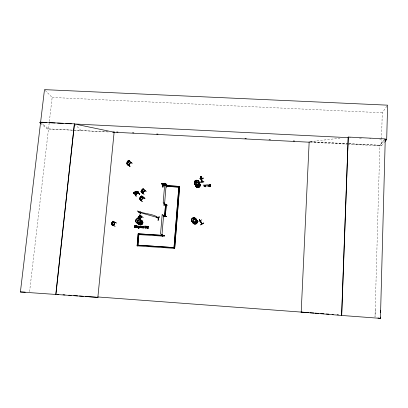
<?xml version="1.0" encoding="UTF-8"?>
<svg xmlns="http://www.w3.org/2000/svg" width="408" height="408" viewBox="0 0 408 408"><rect width="100%" height="100%" fill="white"/><g stroke="black" fill="none" stroke-linecap="round" stroke-linejoin="round"><path stroke-width="0.31" stroke-dasharray="2.04 1.53" d="M347.642 144.151L381.347 145.865L381.521 139.495M381.541 138.858L382.265 112.746L387.243 105.672M385.249 138.899L379.848 145.35L375.013 316.94L375.268 309.764M29.585 291.649L52.153 97.456L44.482 89.638M197.309 181.953L197.421 182.294M137.017 221.605L137.409 220.458L138.322 219.667A2.295 2.234 -48.4 0 0 137.032 221.59A2.29 2.229 -48.4 0 1 138.358 219.723M192.775 220.917A2.31 2.285 -37 0 1 195.116 219.361L194.514 219.412L195.106 219.376A2.275 2.249 -37 0 0 192.795 220.906L193.943 219.586M137.588 221.32L138.276 220.325L139.352 219.795A2.315 2.254 -48.4 0 0 137.598 221.32A2.28 2.218 -48.4 0 1 139.327 219.825M384.285 139.913L379.853 145.212L348.927 143.703M381.347 145.865L384.637 141.994M193.203 219.591L192.811 220.034A2.321 2.29 -37 0 1 193.713 219.264M196.064 181.427A2.315 2.27 -24.8 0 0 195.162 182.208L196.054 181.397M195.162 182.177L195.559 181.733A2.28 2.234 -24.8 0 0 195.167 182.172A2.315 2.27 -24.8 0 1 195.549 181.733M195.371 182.667L196.268 181.861L197.452 181.642M195.611 183.11A2.264 2.213 -24.8 0 1 197.64 182.116L197.625 182.162A2.3 2.249 -24.8 0 0 195.595 183.121L195.998 182.677M197.584 182.187L197.299 182.208M137.435 220.478L138.343 219.683A2.285 2.224 -48.4 0 0 137.037 221.585M139.25 220.361A2.27 2.208 -48.5 0 0 138.363 221.126L138.761 220.672M138.796 221.432L139.199 220.978M193.188 219.57L193.693 219.234A2.285 2.254 -37 0 0 193.203 219.586L193.703 219.254M193.453 219.932L194.519 219.387M138.276 220.34L138.776 220.014M195.983 182.672L197.661 182.101M138.761 220.682L139.266 220.335A2.305 2.244 -48.5 0 0 138.363 221.126M197.87 182.621A2.254 2.208 -24.8 0 0 196.238 183.177L197.885 182.606M196.238 183.182L196.727 182.855M196.279 181.886L196.85 181.693M196.493 182.351L197.054 182.157M194.738 219.708L193.259 220.687A2.259 2.234 -37.1 0 1 194.738 219.749M309.794 141.688L339.951 138.19M52.153 97.456L382.265 112.746M108.431 131.947L47.282 128.959L41.269 123.915M348.299 143.672L309.8 141.79L348.294 143.749M349.365 137.705L350.63 137.771M359.489 138.215L361.386 138.307M369.612 138.72L370.877 138.781M379.731 139.225L380.995 139.286M348.927 143.779L379.848 145.35M48.445 128.887L108.406 131.937M310.121 142.244L347.004 144.121M40.622 122.283L48.506 128.943M74.537 123.981L81.177 130.601M192.851 220.091A2.285 2.254 -37 0 1 193.744 219.315M197.467 181.739A2.259 2.213 -24.8 0 0 195.437 182.733A2.264 2.218 -24.8 0 1 197.467 181.733M195.208 182.259A2.28 2.229 -24.8 0 1 196.095 181.489M195.605 183.146A2.3 2.249 -24.8 0 1 197.666 182.136M196.279 183.258A2.249 2.203 -24.8 0 1 197.906 182.702M195.651 183.197A2.259 2.213 -24.8 0 1 197.676 182.197M136.644 221.32A2.295 2.234 -48.3 0 1 137.445 219.759M137.685 221.371A2.28 2.218 -48.4 0 1 139.409 219.881M138.445 221.182A2.27 2.208 -48.5 0 1 139.332 220.417M136.955 220.141L136.675 220.687A2.3 2.234 -48.3 0 1 136.966 220.147M198.094 183.065L197.498 183.105L198.094 183.065M139.22 221.009A2.254 2.198 -48.5 0 0 138.827 221.447A2.249 2.193 -48.5 0 1 139.22 221.014"/><path stroke-width="0.61" d="M135.721 226.241C135.716 228.225 133.426 226.154 135.196 225.706M201.374 180.428L200.925 177.674L201.093 178.531C201.154 177.2 201.149 180.407 200.955 178.27M201.246 179.087L201.246 179.362L201.042 178.576M138.71 216.821C138.44 218.428 140.474 215.756 138.96 216.505L138.679 216.796M137.853 226.435L137.567 227.542M143.534 226.945L143.443 226.603M161.058 235.753L164.669 235.814L161.068 235.605M163.628 205.066L167.198 205.25M163.618 204.852L167.188 205.061M164.659 235.951L162.858 235.844L164.674 235.768M146.926 227.414L147.196 226.455L148.043 226.282M201.919 181.601L201.154 179.719L202.159 181.948L201.746 178.464M139.526 227.113L139.72 226.384M140.796 227.032L140.638 226.44A0.566 0.556 -49.8 0 0 140.332 226.236M380.44 318.362L385.249 138.899L348.233 137.052L341.593 315.455L380.44 318.362L377.93 318M385.045 141.51L386.692 139.572L387.6 105.167L44.482 89.638L20.4 291.98L97.859 297.371L97.905 296.968L308.764 312.65M141.887 226.981L141.811 227.791L142.086 227.827L142.127 226.649M142.168 226.904L142.096 226.552M138.098 227.006L138.649 226.149M380.276 318.337L380.317 317.082M380.465 312.701L380.552 310.192M341.705 315.476L348.233 137.052M127.194 161.971L127.393 163.047L128.015 162.593L128.714 161.104L127.857 160.992C126.138 163.766 128.357 159.217 129.137 160.66L128.087 162.991L127.097 163.593M301.175 312.502L309.167 141.76M135.308 194.494L138.506 192.862M207.953 184.962L208.972 186.675L209.11 184.804L208.763 186.272L208.095 184.712L207.738 184.691L207.835 186.573M210.594 184.941L210.589 185.278L210.472 184.885M163.302 216.133L166.286 216.301L165.118 216.434M161.542 234.61L161.441 234.269L162.787 235.635L162.965 235.304L162.94 235.666M164.312 216.725L163.047 215.113L164.618 216.49L165.311 216.531L166.26 204.587L165.311 216.531M164.419 216.398L164.511 216.801L163.174 215.123M165.536 204.903L165.536 204.658C161.379 199.905 166.586 206.693 165.352 204.52M164.149 203.444L164.174 203.118M165.73 184.589L165.628 184.258L167.04 186.41L178.882 187.088L166.979 186.344M162.756 235.258L162.817 235.62L160.543 233.963L162.195 214.292L164.327 216.699M164.506 216.434C164.745 217.107 164.296 215.628 163.266 216.332L166.27 216.449M165.373 204.933L165.337 204.566L165.291 204.841M166.862 186.288L164.985 183.773L167.04 185.961L166.918 186.4L164.806 183.146L163.185 202.501L165.327 204.877M167.035 186.028L166.872 186.339L167.071 186.053M174.022 247.702L178.903 186.349L173.971 248.334M179.596 186.39L174.675 248.38L179.632 186.441L167.035 185.66L167.02 186.4M165.271 216.495L164.572 216.449L165.536 204.658M164.669 215.863L165.566 204.546L166.301 204.632M164.546 184.411L161.94 184.034L161.782 183.585L163.481 185.4L163.2 185.349M161.94 184.034L163.373 184.345M161.772 183.712L162.109 183.605M162.7 183.524L164.71 183.921L164.873 184.136L163.435 184.217L162.511 183.998L162.705 183.488L161.721 183.707L163.118 185.523L164.613 185.589M163.032 184.253L162.772 187.19L163.215 184.268M163.144 183.554C162.435 184.416 165.413 184.09 163.542 183.575M163.18 184.232L162.971 187.206M163.185 185.528L163.379 185.492M161.971 235.003L163.588 215.638M164.557 204.031L166.148 184.967M166.535 185.676L166.306 185.467M165.301 183.916C163.904 183.748 167.204 186.155 166.352 185.548M166.785 183.85L166.566 187.41M162.761 235.401L162.746 236.135L162.761 235.401L138.164 233.799L137.144 245.876L138.164 233.799M145.457 228.046L145.171 228.006L145.34 226.109L145.62 226.149L145.559 226.894L146.426 226.95L146.457 226.18L146.742 226.221L146.574 228.118L146.37 227.149L145.503 227.093L145.421 228.021L145.503 227.093M145.202 228.031L145.37 226.134M145.523 226.868L145.62 226.149M148.293 228.097L148.288 227.771L148.14 228.123M148.436 226.455L148.41 226.761L148.282 226.358M137.057 227.287L137.598 227.19L137.598 226.772L137.282 227.307M137.261 226.588L137.578 226.348M138.154 227.807L138.338 227.878M138.603 227.338C139.358 227.465 139.261 225.966 138.511 226.399M139.169 227.797L139.352 226.226L139.092 226.185L138.995 227.98M137.894 245.285L138.858 234.513M141.831 226.598L141.27 226.685L140.974 227.756L141.102 226.338M141.77 226.338L141.306 226.328M141.846 227.812L141.653 226.537M142.78 226.644L142.754 226.43M143.412 227.894L143.499 226.919M143.244 227.134C143.565 228.021 142.887 226.506 142.606 227.434M143.295 226.965L142.616 227.006M143.789 227.939L144.167 225.945L144.024 227.955L143.754 227.914L144.024 227.955M134.885 227.368L134.451 227.338L134.584 225.42L135.048 225.471M136.522 226.022L136.43 227.465L136.282 226.006L136.558 226.047L136.282 226.006M136.308 225.517L136.593 225.808L136.349 225.542M136.91 226.343L137.114 226.068M201.567 178.454L202.016 181.942L201.547 178.485M202.128 181.82L201.261 179.806L200.843 177.429M97.859 297.371L114.153 131.855M97.951 296.968L97.91 297.376L85.206 296.427M55.768 294.612L74.409 123.848L40.468 122.155M55.916 294.617L74.409 123.848M113.21 222.712L112.654 223.824L113.378 221.411M142.601 193.285C143.759 193.01 141.398 191.112 140.995 191.658L142.795 193.428L144.672 190.388M142.683 193.28L142.973 193.127M142.928 189.077C142.346 187.894 145.151 191.622 144.401 190.572M128.571 165.291C133.712 157.784 127.536 166.959 128.678 164.959M130.448 162.353L130.473 162.772L128.5 160.543L128.821 160.354M166.28 216.316L163.297 216.148M168.764 186.058L165.801 185.915M147.196 227.205L147.232 226.853M138.103 226.843L138.536 226.18M135.721 226.669L135.68 226.068M141.204 196.768L140.898 197.436L141.55 197.12L140.388 198.451L140.622 197.747L140.046 198.033M200.889 177.745L200.986 177.485L201.297 178.648L200.95 176.858L201.312 179.821L201.134 178.77M200.884 177.439L200.858 177.179M138.955 227.542L138.802 227.858M138.96 227.72L138.965 227.419L138.659 227.552M140.5 227.251L140.52 226.68L140.01 226.445M135.981 226.466L135.527 227.236M136.706 226.909L136.813 227.404M193.326 221.819L193.815 222.079L193.958 221.605M196.84 180.438L196.62 180.759L196.972 180.637M196.967 180.586L196.579 180.566M196.666 184.054C195.825 183.631 196.697 185.018 196.717 184.064M194.024 218.05L193.744 218.05L193.922 218.321M139.908 219.264L138.031 217.898C137.501 218.805 138.873 215.689 140.015 216.76L140.495 215.587M141.571 216.842L139.852 215.587L140.056 215.327L141.836 216.638M138.031 218.938L137.924 218.933M137.537 222.421L137.833 222.727L137.996 222.386M137.578 222.498L138.011 222.528M114.867 222.697L115.056 222.436M113.623 225.716L115.061 222.386M114.944 222.686L113.669 225.695L115.025 222.38M112.042 224.456L113.796 225.435L113.603 225.257M134.829 192.086C134.247 193.361 137.088 191.719 135.165 191.867M138.246 193.086L136.481 191.413L136.777 191.265L138.572 193.101M138.429 192.882L135.446 194.672L133.6 192.887L133.89 192.734L133.651 192.994M138.521 193.004L135.614 194.325M133.89 192.887L135.731 194.371M137.093 227.312L136.95 226.95L137.414 226.802M127.163 161.951L126.806 163.312L127.01 162.96M143.54 197.64L143.183 197.865M128.719 161.976L129.137 160.66M128.749 161.996L129.107 160.64M205.102 186.099L205.663 185.038L205.214 186.461L204.709 185.309L204.076 186.395L203.816 184.972M158.513 218.331L158.222 218.244M158.136 220.218L159.1 216.719L158.064 220.177M158.095 220.208L159.11 216.725M156.784 217.153L158.564 218.377M140.694 213.246C137.72 211.395 136.741 210.502 140.719 213.287M138.944 211.91L138.598 211.946M139.801 214.96L140.811 211.507M114.806 222.712L113.592 225.614M141.102 191.786L142.162 189.46L142.79 189.281L142.713 190.301L141.663 191.464L141.459 191.26L142.198 189.48M142.193 189.506L143.111 188.726L143.412 189.026L142.321 191.321L141.362 192M115.138 222.426L112.985 221.243L112.878 221.493M111.96 224.981L115.178 226.399M200.216 220.856L199.359 219.565L200.889 222.034M202.103 223.763L199.864 220.417M200.328 220.774L202.164 223.819L201.078 222.375M201.572 178.515L200.828 176.593L201.715 178.398M204.224 186.048L204.836 184.992L205.117 186.135M206.683 184.579L205.765 186.9M210.559 186.308L210.288 186.691M210.533 186.446L210.569 186.038M204.296 186.405L204.724 185.344M137.929 218.29L138.378 217.092M139.25 217.734L138.179 218.469L139.256 217.714L140.581 215.404L143.244 217.729M140.015 216.76L140.469 215.618M144.463 190.638L144.611 190.327M128.811 165.041L126.888 162.919L126.704 163.19L128.704 165.378L130.591 162.445M130.662 162.522L128.683 160.273M209.396 185.217L209.498 185.028A0.607 0.597 -20.1 0 1 209.794 184.85M111.644 224.242L113.776 225.384M135.874 226.95L135.925 225.981M139.414 198.788L140.77 196.692L139.444 198.813M143.274 197.941L141.515 196.233L141.734 195.983L142.127 196.345L141.571 197.467L139.725 199.068L142.295 201.598L139.791 199.15M112.174 222.136L111.45 224.558M111.879 222.921L112.052 222.554C113.444 221.636 111.981 224.681 111.843 222.901M111.364 224.461C111.644 223.65 112.185 225.879 113.674 225.655M113.475 221.697L116.708 223.064M114.903 222.396C115.556 223.528 112.047 221.503 113.021 221.253M147.268 226.879L147.38 226.619A0.546 0.53 -49.2 0 1 147.696 226.455L148.191 226.583M139.811 219.239L139.516 219.331M141.484 216.847L141.8 216.607L139.587 219.428M194.086 218.214L194.004 217.928M193.321 221.646L193.78 221.422M142.443 227.185L142.514 227.822L143.04 227.863M196.294 184.13L196.85 184.13M196.809 184.294L196.472 184.549L196.171 184.258M136.741 226.935L137.297 226.613M137.644 222.197L137.471 222.671M138.098 222.615L137.674 222.824M201.078 178.398L200.909 177.878M127.077 164.567L130.081 166.27L127.153 164.444M130.05 166.306L127.077 164.572M141.224 192.408L144.167 194.366M147.028 226.777L147.364 226.374M141.336 200.063L141.005 200.206L143.478 197.584M143.545 197.676L141.734 195.983M141.316 191.48L141.102 191.729M142.285 191.296L143.412 189.026M142.851 192.989L144.764 190.536L142.984 188.7M142.81 193.397L144.713 190.393M143.228 189.429L146.191 191.372L143.356 189.317M132.029 163.297L129.198 161.435M127.673 161.369L127.633 162.45L128.291 161.476L127.643 161.349M128.617 160.589L128.785 160.339M139.669 198.507L139.363 198.665L139.664 198.466M141.632 196.284L141.831 196.064M209.488 184.992L209.375 185.426M140.015 198.043L141.127 196.763M147.334 226.746L147.41 226.644A0.546 0.53 -49.2 0 1 147.727 226.476L148.043 226.511M139.531 219.341L141.698 216.592M139.684 219.504L141.877 216.714M137.924 218.234L138.031 217.898M140.536 227.552L140.745 226.69M132.166 163.185L129.28 161.318M142.178 196.457L144.947 198.604L142.203 196.411M143.407 197.589L141.097 200.282M143.458 197.63L141.143 200.277M140 215.618L140.056 215.327M193.856 218.061L194.137 218.132L193.917 218.295M193.448 221.615L193.734 221.503M197.462 185.819L196.921 185.834M112.654 223.798L111.812 224.706M112.174 222.156L113.026 221.952L112.016 224.135L111.619 223.252L113.001 221.197M201.766 178.811L200.823 176.547L201.644 178.826M133.911 193.316C139.714 190.536 137.236 192.117 133.911 193.316C132.651 191.801 141.183 190.046 134.416 192.234M133.62 193.05L134.441 192.229L134.411 192.964L136.532 191.882L135.517 191.668M163.409 185.472L164.577 185.543M209.676 185.196L210.344 185.12M156.82 217.031L158.544 218.489M140.668 213.42L137.547 210.972C142.514 213.833 155.769 213.879 158.279 218.249M142.53 227.098L142.341 227.593L142.713 227.888M144.83 198.721L142.096 196.319M144.942 198.604L142.3 196.304M140.316 227.45L140.485 226.654M139.975 226.506L139.781 227.205M135.711 194.453L135.502 194.647M135.731 227.129L135.226 227.338M141.199 200.313L139.363 198.665M139.174 216.153L140.031 216.046L138.541 217.938L138.424 217.112L140.189 215.353M139.036 228.006L138.292 228.092M140.27 213.292L140.648 213.394L140.306 213.109M158.544 218.535L158.279 218.469M127.082 163.628L128.087 162.991M142.882 227.883L143.188 227.725M136.598 191.536L136.828 191.377M193.744 221.942L193.79 221.534M193.509 221.952L193.851 221.646M194.606 222.998L194.121 222.946M137.924 222.804L138.088 222.36M197.38 185.864L197.059 185.926M134.467 193.122L136.17 196.177L134.456 193.132M134.584 193.061L136.17 196.177M140.796 196.738L141.851 196.034L142.152 196.319L140.78 198.359M143.244 227.552L142.928 227.669M199.379 219.606L200.512 221.085L199.486 219.769M198.671 221.677L201.797 219.81M200.272 220.993L202.006 223.87M200.083 220.804L200.481 220.958M201.185 222.309L201.379 222.87M200.542 224.818L203.643 222.911M200.634 224.976L203.75 223.089M148.216 227.863L147.681 227.98M140.352 227.475L139.995 227.496M142.494 227.072L142.943 226.976M137.828 191.413L139.546 194.453L137.868 191.388M138.536 192.938L135.441 194.585M209.763 185.105L210.207 185.064M138.939 228.072L138.093 228.031M139.409 194.519L137.792 191.377M196.855 184.217L196.437 183.855L196.151 184.268M137.649 222.212L138.067 222.278M137.068 227.526L137.399 227.501M147.885 227.97L148.318 227.797M148.17 228.149L147.844 228.2M141.596 226.567L141.27 226.685M140.765 196.712L141.632 196.712L140.051 198.502L139.949 197.62M141.658 226.343L141.326 226.506M140.281 227.511L139.771 227.276M136.899 226.343L137.139 226.287M142.54 226.705L142.979 226.634M147.482 226.277L147.834 226.231M142.004 189.878C143.402 189.236 141.545 192.005 141.749 190.184M161.716 183.743L162.726 183.534M138.837 227.338L138.358 227.2M209.783 184.814L210.35 184.875M200.955 178.194L201.2 178.699M199.864 178.638L203.444 178.235M199.859 178.515L203.419 178.051M201.175 178.347L201.297 180.438L201.358 179.54M201.169 179.795L202.088 181.514M201.394 179.821L201.46 180.729L201.353 179.515M203.862 181.749L200.282 182.167L203.888 181.922M196.559 184.513L196.197 184.339M193.718 222.079L193.402 221.972M137.103 226.261L137.471 226.292M210.069 186.538L209.722 186.487M137.272 227.542L136.904 227.48M137.073 226.047L137.358 226.063M142.718 226.404L142.999 226.425M140.061 226.221L140.367 226.261A0.566 0.551 -49.8 0 1 140.673 226.466L140.74 226.578M139.796 226.389A0.566 0.556 -49.8 0 1 140.133 226.226L140.23 226.241M138.695 227.577L138.419 227.536M210.044 186.762L209.273 186.584L209.437 186.38M138.679 227.929L138.419 227.888M134.91 227.149L135.206 227.144A0.632 0.612 -50.1 0 0 135.563 226.96M135.094 227.373L134.451 227.338M20.4 291.98L25.26 292.138M41.254 122.318L46.905 122.599M49.414 122.726L55.07 123.007M57.579 123.129L63.235 123.415M65.744 123.537L71.395 123.823M348.101 137.644L74.537 123.981L114.112 132.228L112.853 132.166L309.483 142.214M384.795 139.475L386.692 139.572M116.693 131.983L117.963 132.049M132.575 132.789L133.844 132.855M156.713 134.018L157.983 134.079M245.009 138.501L246.279 138.567M269.147 139.725L270.417 139.791M293.286 140.954L294.556 141.015M165.837 185.768L167.617 185.849M165.52 204.617L164.047 203.108M205.673 185.079L205.418 185.028M162.705 183.488L165.347 183.916M162.078 183.768L163.506 185.528M164.623 185.467L163.159 185.385L161.782 183.585M166.291 185.645L166.541 185.66M179.632 186.441L167.035 185.66M162.792 235.222L161.441 234.269M137.532 227.516L137.802 227.557M141.811 227.791L142.086 227.827M146.324 228.103L146.742 226.221M138.22 233.835L162.807 235.431M162.746 236.135L138.853 234.58M137.088 245.846L174.675 248.38M310.024 312.742L313.808 313.023M315.068 313.12L318.857 313.4M320.749 313.543L323.901 313.778M326.425 313.961L328.95 314.15M332.102 314.384L333.361 314.481M337.151 314.762L338.41 314.854M57.36 294.357L58.625 294.449M63.051 294.78L64.954 294.923M68.748 295.203L71.283 295.392M73.812 295.581L77.607 295.861M79.509 296.004L83.303 296.29M301.191 312.084L341.593 315.455M135.012 225.451L135.461 225.537M209.885 186.762L209.523 186.665M140.602 213.42L140.362 213.353M147.691 228.225L147.324 228.118M140.097 227.74L139.801 227.649M142.963 226.399L143.244 226.46M137.317 226.037L137.598 226.098M140.214 226.445L140.485 226.598M138.567 227.577L138.236 227.434M147.711 228.006L147.456 227.919M193.683 221.422L193.984 221.6M142.851 227.695L142.571 227.409M139.322 212.364L157.712 217.627M209.763 185.819L210.329 186.257M210.339 184.839L210.61 184.977M147.518 228.194L147.074 227.914M137.435 226.267L137.649 226.603M209.778 185.854L209.381 185.482M137.838 245.922L138.914 233.876M137.527 222.549L137.674 222.85M113.266 221.799L114.969 222.794M136.43 227.465L136.19 227.45M141.474 190.485L140.995 191.658M137.899 218.265L138.802 218.867M139.852 215.587L141.556 216.923M139.113 219.106L140.541 220.218M39.418 122.359L40.81 123.527M140.561 197.074C142.076 196.452 139.868 198.966 140.296 197.375M194.172 223.028L194.106 222.967A2.305 2.28 -36.9 0 1 192.015 221.156M209.763 185.574L209.625 185.278M139.582 198.421L141.423 200.037M134.344 193.152L135.782 194.483M135.67 225.639L136.017 226.231M199.359 219.565L200.404 221.151M199.869 220.437C199.247 219.331 201.022 222.391 200.506 221.483M147.104 227.934L146.895 227.389M199.522 219.519L199.9 220.417M200.675 221.763L201.399 222.906M147.319 227.791L147.155 227.363M138.2 227.373L138.062 226.981M200.94 177.189L201.231 179.734L200.945 178.633M136.731 227.312L136.68 227.047M139.806 227.297L139.74 226.945M200.909 176.863L201.256 178.663M204.051 184.946L204.24 186.084M139.546 227.266L139.755 226.409A0.576 0.561 -49.8 0 1 140.097 226.246M201.297 178.648L201.44 179.846M200.955 176.582L200.869 176.919L200.833 176.603M201.338 179.444L201.353 180.03M200.894 177.771L200.823 176.547L200.807 177.46M138.613 226.129A0.643 0.627 -49.9 0 1 139.072 226.246M140.536 227.552A0.571 0.556 -49.9 0 1 140.199 227.715M195.029 218.489A2.341 2.31 -36.9 0 1 196.513 221.233A2.341 2.31 -36.9 0 1 193.882 222.982A2.341 2.31 -36.9 0 1 191.933 220.539A2.31 2.28 -36.8 0 0 193.856 222.911A2.341 2.31 -36.8 0 0 196.503 221.213A2.341 2.31 -36.8 0 0 195.014 218.469A2.31 2.28 -36.8 0 1 196.457 221.187A2.31 2.28 -36.8 0 1 193.856 222.911A2.341 2.31 -36.8 0 1 191.923 220.524M195.029 218.54A2.305 2.28 -36.9 0 1 194.698 222.952M195.764 219.081A2.305 2.275 -36.9 0 1 195.728 222.88A2.29 2.259 -36.9 0 1 192.224 221.427A2.305 2.275 -36.9 0 0 195.728 222.88A2.295 2.264 -36.9 0 0 195.764 219.101A2.29 2.259 -36.9 0 1 195.713 222.86A2.295 2.264 -36.9 0 1 192.234 221.442M192.061 219.03A2.351 2.321 -36.8 0 1 192.979 218.234A2.321 2.29 -36.8 0 0 191.801 219.565M192.882 222.63A2.28 2.254 -37 0 0 196.411 223.324A2.28 2.254 -37 0 0 196.207 219.744A2.31 2.285 -37 0 1 197.044 222.564A2.31 2.285 -37 0 1 194.376 223.875A2.31 2.285 -37 0 1 192.653 221.503M192.698 222.074A2.28 2.254 -37 0 1 192.668 221.483M195.901 219.82A2.259 2.234 -37.1 0 1 197.38 222.284A2.259 2.234 -37.1 0 1 195.187 224.191A2.259 2.234 -37.1 0 1 192.948 222.391M196.008 219.453A2.29 2.259 -37 0 1 195.978 223.227A2.29 2.259 -37 0 1 192.489 221.794A2.321 2.29 -37 0 0 194.728 223.609A2.321 2.29 -37 0 0 196.982 221.651A2.321 2.29 -37 0 0 195.463 219.127A2.29 2.259 -37 0 1 196.569 222.544A2.29 2.259 -37 0 1 192.959 222.788M192.632 222.294A2.29 2.259 -37 0 1 192.449 221.733M198.364 181.555A2.315 2.27 -24.8 0 1 199.17 184.36A2.315 2.27 -24.8 0 1 196.498 185.671A2.315 2.27 -24.8 0 1 194.769 183.325M198.992 182.401A2.28 2.234 -24.8 0 1 197.982 186.007A2.28 2.234 -24.8 0 1 195.004 183.763M198.364 181.611A2.285 2.234 -24.8 0 1 198.329 185.344A2.285 2.234 -24.8 0 1 194.846 183.942M197.6 180.78A2.326 2.275 -24.8 0 1 199.079 183.478A2.326 2.275 -24.8 0 1 196.462 185.212A2.326 2.275 -24.8 0 1 194.524 182.815M198.324 181.524A2.285 2.239 -24.8 0 1 199.119 184.294A2.285 2.239 -24.8 0 1 196.483 185.589A2.285 2.239 -24.8 0 1 194.774 183.274M198.135 181.096A2.295 2.244 -24.8 0 1 198.931 183.87A2.295 2.244 -24.8 0 1 196.284 185.171A2.295 2.244 -24.8 0 1 194.57 182.845M198.354 181.529A2.315 2.27 -24.8 0 1 199.068 184.513A2.315 2.27 -24.8 0 1 196.11 185.523A2.315 2.27 -24.8 0 1 194.876 182.718M197.584 180.754A2.326 2.275 -24.8 0 1 199.068 183.452A2.326 2.275 -24.8 0 1 196.447 185.186A2.326 2.275 -24.8 0 1 194.509 182.789A2.29 2.244 -24.8 0 0 196.442 185.12A2.295 2.244 -24.8 0 0 199.022 183.411A2.295 2.244 -24.8 0 0 197.564 180.754A2.29 2.244 -24.8 0 1 199.022 183.411A2.29 2.244 -24.8 0 1 196.442 185.12A2.295 2.244 -24.8 0 1 194.529 182.764M199.451 183.391A2.29 2.239 -24.8 0 1 198.441 187.007A2.29 2.239 -24.8 0 1 195.452 184.753A2.29 2.239 -24.8 0 0 198.431 186.981A2.29 2.239 -24.8 0 0 199.441 183.365M195.733 185.773A2.249 2.203 -24.8 0 0 199.16 187.155A2.254 2.203 -24.8 0 0 199.186 183.457A2.239 2.193 -24.8 0 1 199.14 187.119A2.239 2.193 -24.8 0 1 195.728 185.742A2.254 2.203 -24.8 0 0 199.155 187.139A2.249 2.203 -24.8 0 0 199.191 183.478M199.007 182.478A2.264 2.218 -24.8 0 1 198.007 186.058A2.264 2.218 -24.8 0 1 195.049 183.824M198.788 182.504A2.3 2.249 -24.8 0 1 198.752 186.257A2.264 2.218 -24.8 0 1 195.294 184.865A2.3 2.249 -24.8 0 0 198.752 186.257A2.264 2.218 -24.8 0 0 198.783 182.554M195.203 184.232A2.3 2.249 -24.8 0 0 196.921 186.558A2.3 2.249 -24.8 0 0 199.573 185.257A2.3 2.249 -24.8 0 0 198.773 182.473A2.27 2.218 -24.8 0 1 198.711 186.175A2.27 2.218 -24.8 0 1 195.254 184.783M139.475 219.473A2.285 2.224 -48.4 0 1 141.515 221.478A2.295 2.229 -48.4 0 1 139.883 223.921A2.295 2.229 -48.4 0 1 137.251 222.753A2.285 2.224 -48.4 0 0 139.852 223.89A2.295 2.234 -48.4 0 0 141.54 221.483A2.295 2.234 -48.4 0 0 139.49 219.468A2.295 2.229 -48.4 0 1 141.55 221.493A2.285 2.224 -48.4 0 1 139.852 223.89A2.295 2.234 -48.4 0 1 137.231 222.743M137.409 219.025A2.346 2.28 -48.3 0 1 140.474 220.07A2.346 2.28 -48.3 0 1 139.347 223.171A2.346 2.28 -48.3 0 1 136.282 222.125M137.935 218.821A2.31 2.249 -48.2 0 1 140.525 220.417A2.31 2.249 -48.2 0 1 139.092 223.186A2.31 2.249 -48.2 0 1 136.257 222.074M139.097 219.193A2.3 2.239 -48.3 0 1 141.153 221.207A2.3 2.239 -48.3 0 1 139.475 223.645A2.3 2.239 -48.3 0 1 136.838 222.472M139.016 219.132A2.3 2.239 -48.3 0 1 141.076 221.151A2.3 2.239 -48.3 0 1 139.393 223.589A2.3 2.239 -48.3 0 1 136.756 222.416M141.041 220.294A2.275 2.213 -48.5 0 1 141.918 223.9A2.275 2.213 -48.5 0 1 138.241 223.421M141 220.228A2.305 2.244 -48.5 0 1 141.892 223.885A2.305 2.244 -48.5 0 1 138.159 223.4A2.275 2.213 -48.5 0 0 141.841 223.844A2.275 2.213 -48.5 0 0 140.964 220.238M139.995 219.835A2.285 2.224 -48.4 0 1 141.785 223.084A2.285 2.224 -48.4 0 1 138.067 223.579M139.944 219.769A2.315 2.254 -48.4 0 1 141.76 223.059A2.315 2.254 -48.4 0 1 137.991 223.564M139.913 219.779A2.285 2.224 -48.4 0 1 141.704 223.028A2.285 2.224 -48.4 0 1 137.986 223.523M173.992 247.6L137.848 245.188L173.992 247.6M193.596 222.304A2.321 2.295 -36.7 0 0 195.85 218.979A2.326 2.295 -36.7 0 0 191.857 218.729A2.326 2.295 -36.7 0 0 193.596 222.309A2.326 2.295 -36.7 0 0 195.855 218.974A2.321 2.295 -36.7 0 0 191.857 218.729A2.321 2.295 -36.7 0 0 193.596 222.304M196.294 219.861A2.351 2.321 -36.8 0 0 193.56 218.035A2.321 2.29 -36.8 0 1 196.248 219.846A2.321 2.29 -36.8 0 1 194.407 222.554A2.321 2.29 -36.8 0 1 191.714 220.754A2.351 2.321 -36.8 0 0 194.427 222.605A2.351 2.321 -36.8 0 0 196.294 219.861M195.85 184.62A2.31 2.259 -24.8 0 0 198.869 182.004A2.31 2.259 -24.8 0 0 195.111 180.775A2.31 2.259 -24.8 0 0 195.85 184.62A2.295 2.244 -24.8 0 0 198.854 182.009A2.295 2.244 -24.8 0 0 195.116 180.78A2.295 2.244 -24.8 0 0 195.855 184.605M138.297 223.018A2.321 2.259 -48.2 0 0 139.664 219.254A2.321 2.259 -48.2 0 0 135.762 220.04A2.321 2.259 -48.2 0 0 138.297 223.018M138.317 223.033A2.326 2.259 -48.2 0 0 139.679 219.259A2.326 2.259 -48.2 0 0 135.772 220.05A2.326 2.259 -48.2 0 0 138.317 223.033M142.856 222.436A2.254 2.198 -48.5 0 0 140.842 220.458A2.249 2.193 -48.5 0 1 142.851 222.436A2.254 2.198 -48.5 0 1 141.209 224.823A2.254 2.198 -48.5 0 1 138.623 223.671A2.249 2.193 -48.5 0 0 141.209 224.818A2.249 2.193 -48.5 0 0 142.851 222.436"/></g></svg>
